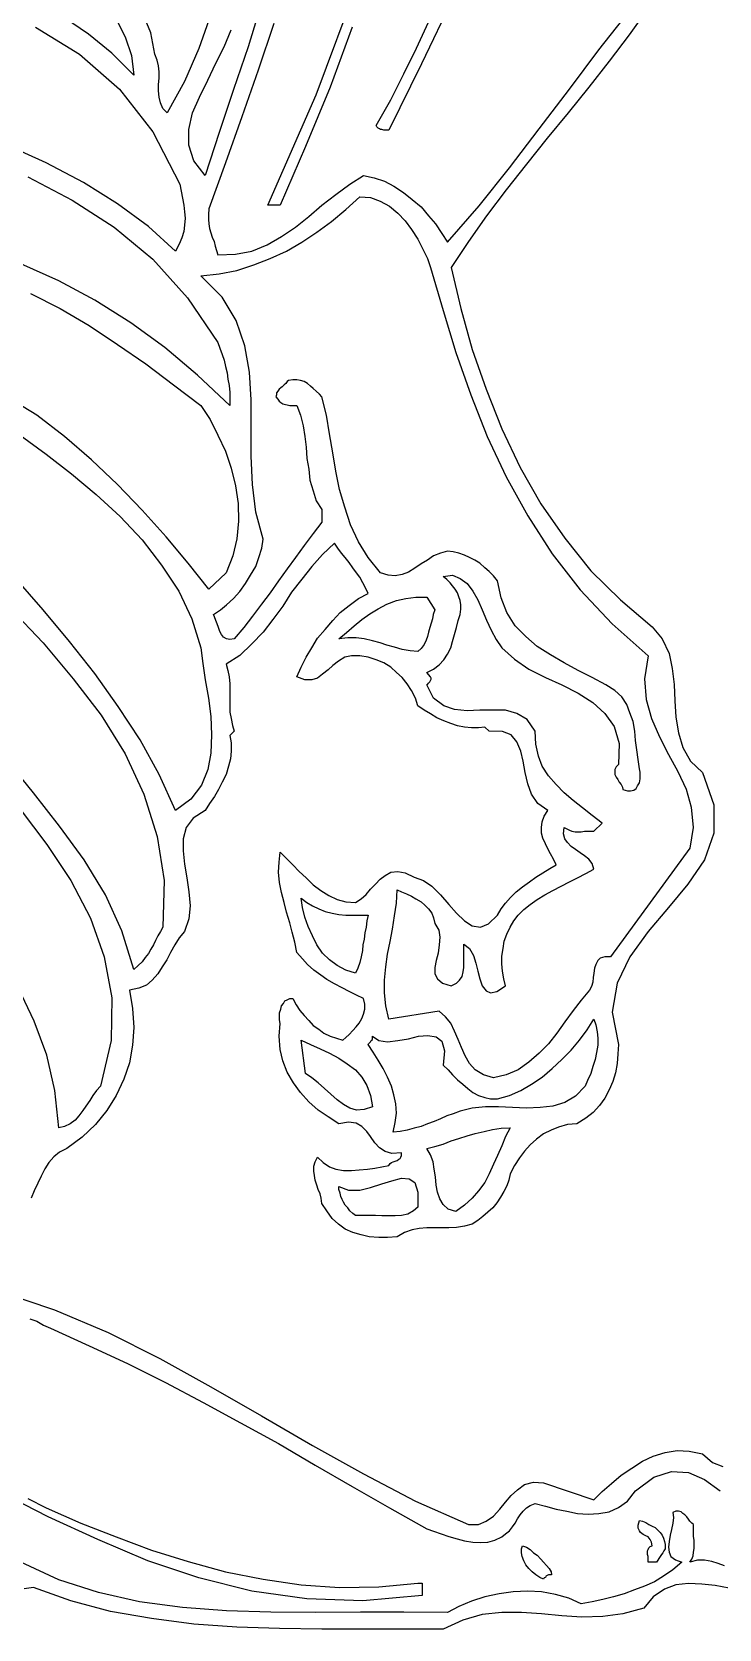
# Model space of a CAD drawing. Extents: x 0.04 to 7.37, y 0.02 to 7.76.
# Drawn here: x 4.652 to 5.741, y 0.079 to 2.611 of the extents above; entities that cross this region are included whole.
import ezdxf

# ---------------------------------------------------------------- set-up
doc = ezdxf.new("R2010")
doc.units = 0
doc.layers.add('1', color=7, linetype='Continuous')

msp = doc.modelspace()

# ---------------------------------------------------------------- linework, layer by layer
for points in [[(5.16, 2.619), (5.125, 2.524), (5.086, 2.43), (5.046, 2.337), (5.026, 2.337), (5.103, 2.512), (5.17, 2.692)], [(5.32, 2.666), (5.27, 2.561), (5.218, 2.456), (5.215, 2.456), (5.212, 2.456), (5.21, 2.456), (5.207, 2.457), (5.205, 2.457), (5.203, 2.458), (5.201, 2.459), (5.199, 2.461), (5.198, 2.463), (5.221, 2.504), (5.242, 2.545), (5.262, 2.586), (5.281, 2.627)], [(5.629, 2.649), (5.599, 2.607), (5.567, 2.565), (5.535, 2.524), (5.502, 2.483), (5.469, 2.443), (5.436, 2.402), (5.404, 2.361), (5.373, 2.32), (5.344, 2.279), (5.317, 2.238), (5.332, 2.173), (5.35, 2.108), (5.372, 2.045), (5.397, 1.982), (5.426, 1.921), (5.459, 1.863), (5.497, 1.809), (5.538, 1.757), (5.585, 1.711), (5.635, 1.668), (5.651, 1.649), (5.662, 1.626), (5.667, 1.602), (5.67, 1.577), (5.671, 1.551), (5.673, 1.525), (5.677, 1.5), (5.684, 1.477), (5.696, 1.455), (5.715, 1.437), (5.733, 1.386), (5.733, 1.341), (5.718, 1.299), (5.692, 1.26), (5.661, 1.223), (5.629, 1.185), (5.6, 1.145), (5.58, 1.103), (5.572, 1.057), (5.582, 1.006), (5.581, 0.991), (5.58, 0.976), (5.577, 0.961), (5.573, 0.947), (5.567, 0.934), (5.56, 0.921), (5.552, 0.909), (5.542, 0.898), (5.53, 0.889), (5.516, 0.88), (5.501, 0.879), (5.487, 0.875), (5.475, 0.87), (5.463, 0.864), (5.452, 0.856), (5.442, 0.847), (5.433, 0.837), (5.425, 0.826), (5.417, 0.814), (5.41, 0.801), (5.408, 0.791), (5.405, 0.782), (5.4, 0.773), (5.395, 0.764), (5.389, 0.755), (5.383, 0.747), (5.375, 0.74), (5.367, 0.733), (5.359, 0.727), (5.35, 0.721), (5.338, 0.718), (5.325, 0.716), (5.313, 0.715), (5.301, 0.715), (5.289, 0.715), (5.278, 0.715), (5.266, 0.714), (5.255, 0.712), (5.243, 0.708), (5.231, 0.701), (5.216, 0.7), (5.202, 0.7), (5.187, 0.701), (5.174, 0.704), (5.161, 0.708), (5.149, 0.713), (5.138, 0.721), (5.128, 0.73), (5.12, 0.742), (5.112, 0.754), (5.111, 0.762), (5.109, 0.769), (5.106, 0.776), (5.104, 0.783), (5.101, 0.791), (5.1, 0.798), (5.099, 0.805), (5.099, 0.813), (5.101, 0.82), (5.105, 0.827), (5.114, 0.819), (5.124, 0.812), (5.134, 0.808), (5.146, 0.806), (5.159, 0.806), (5.171, 0.807), (5.184, 0.808), (5.196, 0.81), (5.207, 0.812), (5.218, 0.814), (5.22, 0.817), (5.222, 0.819), (5.225, 0.82), (5.228, 0.821), (5.231, 0.822), (5.234, 0.824), (5.236, 0.825), (5.237, 0.827), (5.238, 0.83), (5.238, 0.834), (5.223, 0.833), (5.212, 0.836), (5.203, 0.842), (5.196, 0.85), (5.189, 0.86), (5.183, 0.868), (5.175, 0.876), (5.166, 0.881), (5.154, 0.883), (5.139, 0.88), (5.122, 0.891), (5.106, 0.902), (5.091, 0.915), (5.078, 0.93), (5.067, 0.945), (5.057, 0.962), (5.05, 0.98), (5.046, 0.998), (5.044, 1.019), (5.046, 1.039), (5.045, 1.045), (5.045, 1.05), (5.045, 1.056), (5.047, 1.062), (5.048, 1.067), (5.051, 1.071), (5.053, 1.075), (5.057, 1.077), (5.061, 1.079), (5.066, 1.079), (5.071, 1.069), (5.077, 1.06), (5.084, 1.052), (5.091, 1.044), (5.098, 1.036), (5.107, 1.03), (5.115, 1.024), (5.125, 1.019), (5.135, 1.016), (5.145, 1.013), (5.15, 1.017), (5.155, 1.022), (5.161, 1.028), (5.166, 1.034), (5.171, 1.04), (5.175, 1.047), (5.178, 1.054), (5.18, 1.062), (5.18, 1.07), (5.178, 1.079), (5.167, 1.084), (5.155, 1.09), (5.144, 1.096), (5.132, 1.102), (5.12, 1.109), (5.11, 1.116), (5.099, 1.124), (5.089, 1.133), (5.081, 1.142), (5.072, 1.152), (5.069, 1.168), (5.065, 1.184), (5.061, 1.199), (5.056, 1.216), (5.052, 1.231), (5.048, 1.247), (5.045, 1.263), (5.043, 1.279), (5.044, 1.295), (5.046, 1.311), (5.056, 1.301), (5.066, 1.291), (5.076, 1.28), (5.087, 1.27), (5.098, 1.259), (5.11, 1.25), (5.123, 1.242), (5.136, 1.236), (5.15, 1.232), (5.165, 1.231), (5.174, 1.237), (5.182, 1.244), (5.189, 1.252), (5.197, 1.26), (5.204, 1.268), (5.212, 1.274), (5.221, 1.279), (5.232, 1.28), (5.244, 1.278), (5.258, 1.271), (5.273, 1.266), (5.286, 1.257), (5.3, 1.243), (5.313, 1.228), (5.325, 1.214), (5.338, 1.202), (5.35, 1.194), (5.363, 1.192), (5.376, 1.197), (5.39, 1.211), (5.396, 1.221), (5.403, 1.23), (5.411, 1.239), (5.42, 1.248), (5.43, 1.256), (5.441, 1.264), (5.451, 1.271), (5.462, 1.278), (5.473, 1.285), (5.483, 1.291), (5.479, 1.3), (5.474, 1.308), (5.47, 1.316), (5.466, 1.324), (5.462, 1.333), (5.46, 1.341), (5.46, 1.35), (5.461, 1.359), (5.464, 1.368), (5.47, 1.377), (5.454, 1.388), (5.444, 1.403), (5.438, 1.419), (5.434, 1.437), (5.431, 1.455), (5.427, 1.471), (5.421, 1.486), (5.412, 1.497), (5.398, 1.502), (5.377, 1.503), (5.37, 1.509), (5.36, 1.508), (5.349, 1.508), (5.338, 1.509), (5.327, 1.511), (5.316, 1.515), (5.305, 1.519), (5.294, 1.524), (5.284, 1.53), (5.274, 1.536), (5.264, 1.543), (5.26, 1.555), (5.254, 1.567), (5.247, 1.578), (5.239, 1.588), (5.23, 1.596), (5.221, 1.604), (5.21, 1.611), (5.198, 1.616), (5.185, 1.62), (5.172, 1.622), (5.159, 1.622), (5.148, 1.62), (5.138, 1.614), (5.129, 1.607), (5.122, 1.6), (5.113, 1.593), (5.105, 1.587), (5.096, 1.584), (5.085, 1.584), (5.072, 1.589), (5.079, 1.604), (5.087, 1.62), (5.096, 1.635), (5.105, 1.65), (5.117, 1.664), (5.129, 1.678), (5.141, 1.691), (5.155, 1.702), (5.17, 1.713), (5.185, 1.721), (5.181, 1.73), (5.177, 1.738), (5.172, 1.747), (5.167, 1.754), (5.161, 1.762), (5.155, 1.77), (5.149, 1.778), (5.143, 1.785), (5.137, 1.793), (5.132, 1.801), (5.113, 1.783), (5.096, 1.764), (5.08, 1.744), (5.064, 1.723), (5.05, 1.701), (5.034, 1.68), (5.019, 1.66), (5.001, 1.641), (4.982, 1.623), (4.96, 1.609), (4.963, 1.599), (4.965, 1.589), (4.966, 1.578), (4.966, 1.567), (4.966, 1.556), (4.966, 1.545), (4.966, 1.533), (4.968, 1.523), (4.97, 1.512), (4.973, 1.503), (4.966, 1.496), (4.968, 1.484), (4.968, 1.471), (4.967, 1.459), (4.964, 1.447), (4.96, 1.434), (4.954, 1.422), (4.948, 1.41), (4.942, 1.399), (4.934, 1.388), (4.927, 1.377), (4.908, 1.365), (4.897, 1.35), (4.892, 1.332), (4.892, 1.313), (4.894, 1.292), (4.898, 1.27), (4.901, 1.248), (4.903, 1.226), (4.901, 1.205), (4.894, 1.185), (4.886, 1.175), (4.879, 1.164), (4.872, 1.152), (4.866, 1.14), (4.859, 1.129), (4.852, 1.118), (4.843, 1.108), (4.834, 1.1), (4.822, 1.095), (4.807, 1.092), (4.812, 1.063), (4.814, 1.033), (4.812, 1.005), (4.807, 0.977), (4.798, 0.951), (4.786, 0.925), (4.771, 0.901), (4.753, 0.879), (4.732, 0.859), (4.708, 0.841), (4.696, 0.835), (4.687, 0.828), (4.679, 0.819), (4.673, 0.809), (4.667, 0.797), (4.662, 0.786), (4.656, 0.774), (4.651, 0.762)], [(5.036, 2.625), (5.011, 2.551), (4.985, 2.477), (4.959, 2.404), (4.933, 2.331), (4.932, 2.322), (4.932, 2.314), (4.933, 2.307), (4.934, 2.3), (4.936, 2.293), (4.938, 2.286), (4.941, 2.279), (4.943, 2.272), (4.945, 2.265), (4.947, 2.258), (4.975, 2.259), (5.001, 2.264), (5.025, 2.274), (5.048, 2.287), (5.07, 2.302), (5.091, 2.319), (5.112, 2.337), (5.134, 2.354), (5.156, 2.37), (5.178, 2.384), (5.195, 2.38), (5.211, 2.375), (5.226, 2.367), (5.241, 2.357), (5.255, 2.346), (5.269, 2.334), (5.281, 2.32), (5.292, 2.307), (5.302, 2.292), (5.311, 2.278), (5.361, 2.336), (5.409, 2.396), (5.456, 2.458), (5.504, 2.521), (5.551, 2.583), (5.599, 2.644)], [(4.6, 0.615), (4.688, 0.585), (4.773, 0.549), (4.855, 0.508), (4.936, 0.463), (5.016, 0.417), (5.097, 0.37), (5.178, 0.325), (5.26, 0.282), (5.344, 0.245), (5.36, 0.245), (5.372, 0.25), (5.384, 0.258), (5.394, 0.269), (5.403, 0.28), (5.412, 0.291), (5.422, 0.3), (5.433, 0.308), (5.447, 0.312), (5.463, 0.311), (5.543, 0.284), (5.556, 0.297), (5.571, 0.31), (5.586, 0.323), (5.603, 0.334), (5.62, 0.345), (5.637, 0.353), (5.656, 0.359), (5.675, 0.362), (5.694, 0.361), (5.715, 0.357), (5.731, 0.343), (5.747, 0.337)], [(4.675, 0.271), (4.73, 0.247), (4.786, 0.225), (4.842, 0.204), (4.9, 0.186), (4.959, 0.17), (5.019, 0.158), (5.079, 0.149), (5.14, 0.145), (5.202, 0.146), (5.264, 0.152), (5.271, 0.152), (5.271, 0.132), (5.177, 0.124), (5.088, 0.127), (5.001, 0.139), (4.917, 0.16), (4.836, 0.187), (4.757, 0.221), (4.678, 0.257), (4.602, 0.296)], [(4.646, 0.286), (4.675, 0.271)], [(5.655, 0.218), (5.656, 0.213), (5.656, 0.21), (5.656, 0.206), (5.654, 0.203), (5.652, 0.2), (5.65, 0.197), (5.648, 0.194), (5.646, 0.191), (5.644, 0.188), (5.642, 0.185), (5.629, 0.185), (5.629, 0.188), (5.629, 0.191), (5.629, 0.194), (5.628, 0.197), (5.628, 0.2), (5.628, 0.203), (5.629, 0.205), (5.63, 0.208), (5.632, 0.21), (5.635, 0.211), (5.634, 0.217), (5.632, 0.221), (5.629, 0.225), (5.625, 0.227), (5.621, 0.229), (5.617, 0.232), (5.615, 0.235), (5.613, 0.239), (5.613, 0.244), (5.615, 0.251), (5.62, 0.25), (5.625, 0.248), (5.63, 0.245), (5.635, 0.242), (5.64, 0.24), (5.644, 0.236), (5.648, 0.232), (5.651, 0.228), (5.653, 0.223), (5.655, 0.218)], [(5.476, 0.165), (5.474, 0.165), (5.472, 0.165), (5.471, 0.165), (5.469, 0.164), (5.467, 0.163), (5.466, 0.161), (5.464, 0.16), (5.463, 0.158), (5.457, 0.161), (5.451, 0.165), (5.445, 0.17), (5.44, 0.175), (5.435, 0.181), (5.432, 0.187), (5.429, 0.194), (5.428, 0.2), (5.428, 0.206), (5.43, 0.211), (5.436, 0.209), (5.442, 0.205), (5.447, 0.2), (5.453, 0.196), (5.459, 0.19), (5.463, 0.185), (5.468, 0.18), (5.472, 0.175), (5.475, 0.17), (5.476, 0.165)], [(5.757, 0.144), (5.735, 0.148), (5.714, 0.15), (5.693, 0.151), (5.673, 0.149), (5.655, 0.142), (5.637, 0.13), (5.622, 0.112), (5.589, 0.103), (5.557, 0.099), (5.524, 0.098), (5.492, 0.1), (5.46, 0.103), (5.428, 0.105), (5.397, 0.105), (5.366, 0.102), (5.335, 0.093), (5.304, 0.079), (5.242, 0.079), (5.178, 0.079), (5.112, 0.079), (5.045, 0.08), (4.977, 0.082), (4.909, 0.087), (4.842, 0.096), (4.777, 0.107), (4.714, 0.124), (4.655, 0.145), (4.64, 0.143)]]:
    msp.add_lwpolyline(points)
at = {"layer": '1'}
for points in [[(4.786, 2.632), (4.8, 2.604), (4.81, 2.574), (4.814, 2.543), (4.779, 2.578), (4.742, 2.608), (4.704, 2.634)], [(4.936, 2.639), (4.917, 2.585), (4.894, 2.533), (4.867, 2.483), (4.86, 2.49), (4.856, 2.499), (4.854, 2.508), (4.853, 2.518), (4.853, 2.528), (4.854, 2.538), (4.854, 2.548), (4.853, 2.558), (4.851, 2.567), (4.847, 2.576), (4.841, 2.61), (4.828, 2.641)], [(5.016, 2.657), (4.995, 2.588), (4.972, 2.52), (4.949, 2.452), (4.927, 2.384), (4.909, 2.407), (4.901, 2.432), (4.901, 2.457), (4.907, 2.483), (4.918, 2.508), (4.931, 2.535), (4.944, 2.562), (4.957, 2.588), (4.968, 2.615)], [(4.658, 2.619), (4.728, 2.576), (4.791, 2.521), (4.844, 2.453), (4.887, 2.37)], [(4.887, 2.37), (4.889, 2.359), (4.891, 2.348), (4.893, 2.337), (4.894, 2.326), (4.895, 2.316), (4.894, 2.305), (4.893, 2.295), (4.89, 2.285), (4.886, 2.275), (4.88, 2.264), (4.837, 2.303), (4.788, 2.339), (4.734, 2.373), (4.675, 2.404), (4.613, 2.432)], [(4.646, 2.382), (4.716, 2.345), (4.783, 2.302), (4.844, 2.251), (4.899, 2.19), (4.947, 2.119)], [(5.284, 2.238), (5.304, 2.17), (5.324, 2.103), (5.348, 2.036), (5.374, 1.97), (5.404, 1.906), (5.438, 1.844), (5.477, 1.784), (5.521, 1.727), (5.572, 1.673), (5.629, 1.622), (5.623, 1.586), (5.626, 1.553), (5.634, 1.523), (5.647, 1.494), (5.661, 1.466), (5.676, 1.439), (5.689, 1.411), (5.697, 1.382), (5.7, 1.35), (5.695, 1.317), (5.569, 1.145), (5.56, 1.145), (5.553, 1.143), (5.549, 1.139), (5.546, 1.133), (5.544, 1.127), (5.543, 1.119), (5.542, 1.112), (5.541, 1.105), (5.539, 1.098), (5.536, 1.092), (5.523, 1.076), (5.51, 1.06), (5.497, 1.042), (5.484, 1.024), (5.471, 1.007), (5.456, 0.992), (5.44, 0.978), (5.423, 0.966), (5.404, 0.958), (5.384, 0.953), (5.368, 0.958), (5.355, 0.966), (5.346, 0.976), (5.339, 0.988), (5.333, 1.001), (5.328, 1.014), (5.322, 1.027), (5.316, 1.04), (5.308, 1.05), (5.298, 1.059), (5.218, 1.046), (5.213, 1.067), (5.211, 1.088), (5.211, 1.108), (5.213, 1.129), (5.216, 1.149), (5.22, 1.169), (5.224, 1.189), (5.227, 1.21), (5.23, 1.23), (5.231, 1.251), (5.238, 1.248), (5.246, 1.245), (5.254, 1.241), (5.261, 1.237), (5.269, 1.232), (5.275, 1.227), (5.281, 1.221), (5.286, 1.214), (5.289, 1.207), (5.291, 1.198), (5.297, 1.187), (5.299, 1.176), (5.298, 1.164), (5.296, 1.151), (5.293, 1.139), (5.291, 1.128), (5.291, 1.118), (5.295, 1.11), (5.303, 1.103), (5.317, 1.099), (5.325, 1.103), (5.33, 1.108), (5.334, 1.114), (5.336, 1.121), (5.337, 1.128), (5.337, 1.135), (5.337, 1.143), (5.337, 1.15), (5.337, 1.158), (5.337, 1.165), (5.346, 1.158), (5.352, 1.147), (5.356, 1.135), (5.359, 1.122), (5.362, 1.11), (5.366, 1.099), (5.372, 1.091), (5.379, 1.088), (5.389, 1.09), (5.403, 1.099), (5.4, 1.11), (5.398, 1.122), (5.397, 1.134), (5.397, 1.146), (5.399, 1.158), (5.401, 1.17), (5.405, 1.181), (5.41, 1.192), (5.416, 1.202), (5.423, 1.211), (5.432, 1.22), (5.442, 1.228), (5.453, 1.236), (5.465, 1.243), (5.478, 1.25), (5.491, 1.257), (5.504, 1.264), (5.517, 1.27), (5.53, 1.277), (5.543, 1.284), (5.54, 1.293), (5.535, 1.3), (5.528, 1.305), (5.521, 1.31), (5.514, 1.315), (5.507, 1.32), (5.501, 1.326), (5.497, 1.332), (5.495, 1.34), (5.496, 1.35), (5.5, 1.348), (5.504, 1.346), (5.508, 1.344), (5.513, 1.343), (5.518, 1.343), (5.523, 1.343), (5.528, 1.344), (5.533, 1.344), (5.538, 1.344), (5.543, 1.344), (5.556, 1.357), (5.54, 1.369), (5.525, 1.381), (5.51, 1.393), (5.496, 1.405), (5.483, 1.418), (5.471, 1.432), (5.461, 1.447), (5.455, 1.463), (5.451, 1.482), (5.45, 1.503), (5.437, 1.521), (5.421, 1.531), (5.403, 1.536), (5.383, 1.536), (5.362, 1.536), (5.342, 1.535), (5.322, 1.537), (5.305, 1.543), (5.289, 1.555), (5.278, 1.576), (5.279, 1.577), (5.281, 1.579), (5.282, 1.58), (5.283, 1.581), (5.284, 1.583), (5.285, 1.585), (5.285, 1.587), (5.284, 1.589), (5.278, 1.596), (5.289, 1.601), (5.298, 1.608), (5.305, 1.616), (5.311, 1.625), (5.316, 1.635), (5.319, 1.645), (5.322, 1.656), (5.325, 1.667), (5.328, 1.678), (5.331, 1.688), (5.332, 1.696), (5.332, 1.703), (5.331, 1.71), (5.329, 1.716), (5.327, 1.722), (5.323, 1.728), (5.319, 1.733), (5.315, 1.738), (5.31, 1.743), (5.304, 1.748), (5.319, 1.75), (5.331, 1.745), (5.342, 1.737), (5.351, 1.725), (5.359, 1.711), (5.366, 1.695), (5.373, 1.679), (5.38, 1.663), (5.388, 1.648), (5.397, 1.635), (5.417, 1.617), (5.44, 1.601), (5.466, 1.588), (5.492, 1.576), (5.518, 1.563), (5.541, 1.548), (5.56, 1.531), (5.575, 1.51), (5.583, 1.483), (5.582, 1.45), (5.578, 1.446), (5.576, 1.442), (5.576, 1.438), (5.576, 1.434), (5.578, 1.43), (5.581, 1.426), (5.583, 1.422), (5.586, 1.418), (5.588, 1.414), (5.589, 1.41), (5.596, 1.408), (5.601, 1.408), (5.606, 1.409), (5.61, 1.412), (5.612, 1.416), (5.615, 1.421), (5.616, 1.427), (5.616, 1.432), (5.616, 1.438), (5.615, 1.443), (5.613, 1.458), (5.611, 1.473), (5.609, 1.488), (5.608, 1.503), (5.605, 1.518), (5.6, 1.532), (5.595, 1.545), (5.587, 1.557), (5.576, 1.567), (5.562, 1.576), (5.54, 1.588), (5.518, 1.599), (5.496, 1.611), (5.474, 1.624), (5.453, 1.637), (5.435, 1.653), (5.418, 1.67), (5.405, 1.691), (5.396, 1.714), (5.39, 1.741), (5.384, 1.749), (5.377, 1.756), (5.37, 1.762), (5.362, 1.769), (5.354, 1.774), (5.346, 1.778), (5.338, 1.782), (5.329, 1.785), (5.32, 1.787), (5.311, 1.788), (5.3, 1.785), (5.289, 1.781), (5.279, 1.774), (5.269, 1.768), (5.259, 1.761), (5.249, 1.755), (5.239, 1.751), (5.228, 1.749), (5.217, 1.75), (5.205, 1.754), (5.185, 1.778), (5.17, 1.803), (5.157, 1.83), (5.148, 1.858), (5.14, 1.886), (5.134, 1.915), (5.129, 1.944), (5.124, 1.974), (5.119, 2.004), (5.112, 2.033), (5.108, 2.037), (5.103, 2.042), (5.098, 2.046), (5.094, 2.05), (5.089, 2.054), (5.084, 2.057), (5.078, 2.059), (5.072, 2.06), (5.066, 2.06), (5.059, 2.059), (5.057, 2.057), (5.055, 2.054), (5.052, 2.052), (5.049, 2.049), (5.047, 2.047), (5.044, 2.045), (5.042, 2.042), (5.04, 2.039), (5.04, 2.036), (5.039, 2.033), (5.042, 2.029), (5.044, 2.026), (5.047, 2.024), (5.05, 2.022), (5.054, 2.021), (5.057, 2.02), (5.061, 2.019), (5.064, 2.019), (5.068, 2.019), (5.072, 2.019), (5.078, 2.004), (5.082, 1.987), (5.085, 1.97), (5.087, 1.953), (5.088, 1.935), (5.091, 1.918), (5.093, 1.901), (5.098, 1.884), (5.103, 1.868), (5.112, 1.854), (5.112, 1.834), (5.098, 1.816), (5.084, 1.797), (5.07, 1.778), (5.057, 1.76), (5.043, 1.741), (5.03, 1.722), (5.016, 1.704), (5.002, 1.685), (4.988, 1.667), (4.973, 1.649), (4.966, 1.648), (4.961, 1.649), (4.956, 1.652), (4.953, 1.656), (4.95, 1.661), (4.948, 1.667), (4.946, 1.673), (4.944, 1.678), (4.942, 1.684), (4.94, 1.688), (4.951, 1.695), (4.961, 1.703), (4.972, 1.713), (4.982, 1.724), (4.991, 1.737), (4.999, 1.75), (5.007, 1.764), (5.012, 1.778), (5.017, 1.793), (5.019, 1.807), (5.007, 1.85), (5.002, 1.894), (5, 1.939), (5, 1.984), (5, 2.028), (4.997, 2.072), (4.99, 2.114), (4.976, 2.154), (4.954, 2.191), (4.92, 2.225), (4.949, 2.228), (4.977, 2.233), (5.004, 2.242), (5.03, 2.252), (5.056, 2.264), (5.08, 2.278), (5.104, 2.294), (5.127, 2.311), (5.15, 2.33), (5.172, 2.35), (5.189, 2.349), (5.204, 2.343), (5.219, 2.335), (5.232, 2.324), (5.244, 2.312), (5.254, 2.298), (5.264, 2.283), (5.272, 2.267), (5.279, 2.252), (5.284, 2.238)], [(4.947, 2.119), (4.95, 2.11), (4.954, 2.1), (4.957, 2.091), (4.959, 2.081), (4.962, 2.071), (4.963, 2.061), (4.965, 2.051), (4.966, 2.04), (4.966, 2.03), (4.966, 2.019), (4.915, 2.067), (4.863, 2.111), (4.809, 2.15), (4.752, 2.186), (4.695, 2.217), (4.635, 2.244)], [(4.65, 2.197), (4.697, 2.173), (4.743, 2.146), (4.788, 2.116), (4.833, 2.085), (4.877, 2.052), (4.92, 2.019)], [(4.92, 2.019), (4.935, 1.997), (4.947, 1.972), (4.959, 1.947), (4.968, 1.92), (4.975, 1.892), (4.979, 1.864), (4.98, 1.836), (4.977, 1.808), (4.971, 1.781), (4.96, 1.754), (4.933, 1.728), (4.9, 1.769), (4.865, 1.811), (4.827, 1.853), (4.788, 1.894), (4.747, 1.933), (4.704, 1.97), (4.66, 2.004), (4.614, 2.032)], [(4.634, 1.972), (4.675, 1.942), (4.715, 1.911), (4.754, 1.878), (4.792, 1.843), (4.827, 1.806), (4.858, 1.766), (4.885, 1.725), (4.906, 1.681), (4.92, 1.635)], [(4.92, 1.635), (4.923, 1.61), (4.927, 1.584), (4.932, 1.555), (4.936, 1.526), (4.937, 1.497), (4.936, 1.468), (4.931, 1.442), (4.921, 1.417), (4.904, 1.395), (4.88, 1.377), (4.854, 1.434), (4.824, 1.489), (4.789, 1.542), (4.752, 1.594), (4.712, 1.645), (4.67, 1.695), (4.627, 1.745)], [(4.619, 1.697), (4.67, 1.643), (4.718, 1.586), (4.762, 1.528), (4.8, 1.467), (4.83, 1.403), (4.851, 1.336), (4.862, 1.266), (4.86, 1.192)], [(5.291, 1.695), (5.288, 1.688), (5.287, 1.681), (5.285, 1.674), (5.283, 1.667), (5.281, 1.66), (5.279, 1.653), (5.277, 1.647), (5.274, 1.64), (5.269, 1.634), (5.264, 1.629), (5.252, 1.63), (5.239, 1.632), (5.227, 1.636), (5.215, 1.639), (5.204, 1.643), (5.192, 1.646), (5.179, 1.649), (5.166, 1.651), (5.153, 1.651), (5.139, 1.649), (5.151, 1.659), (5.163, 1.67), (5.175, 1.68), (5.188, 1.689), (5.201, 1.697), (5.215, 1.704), (5.23, 1.71), (5.245, 1.713), (5.261, 1.715), (5.278, 1.715), (5.291, 1.695)], [(4.86, 1.192), (4.856, 1.185), (4.852, 1.178), (4.848, 1.171), (4.845, 1.164), (4.841, 1.157), (4.837, 1.15), (4.832, 1.144), (4.827, 1.137), (4.821, 1.131), (4.814, 1.125), (4.795, 1.186), (4.769, 1.243), (4.735, 1.299), (4.696, 1.352), (4.655, 1.405), (4.612, 1.458)], [(4.634, 1.379), (4.676, 1.323), (4.714, 1.266), (4.745, 1.206), (4.767, 1.145), (4.779, 1.08), (4.778, 1.012), (4.761, 0.94)], [(5.185, 1.211), (5.183, 1.202), (5.182, 1.192), (5.18, 1.183), (5.179, 1.173), (5.177, 1.164), (5.176, 1.155), (5.174, 1.145), (5.172, 1.136), (5.169, 1.127), (5.165, 1.119), (5.15, 1.124), (5.136, 1.131), (5.124, 1.14), (5.113, 1.151), (5.104, 1.164), (5.097, 1.178), (5.09, 1.193), (5.085, 1.208), (5.081, 1.223), (5.079, 1.238), (5.088, 1.231), (5.097, 1.226), (5.107, 1.221), (5.117, 1.217), (5.128, 1.214), (5.139, 1.212), (5.15, 1.211), (5.161, 1.211), (5.173, 1.211), (5.185, 1.211)], [(4.761, 0.94), (4.755, 0.933), (4.749, 0.925), (4.744, 0.917), (4.738, 0.908), (4.733, 0.901), (4.727, 0.893), (4.721, 0.886), (4.713, 0.88), (4.704, 0.876), (4.695, 0.874), (4.689, 0.933), (4.676, 0.989), (4.656, 1.043), (4.631, 1.095)], [(5.529, 0.94), (5.514, 0.924), (5.497, 0.914), (5.478, 0.908), (5.458, 0.906), (5.436, 0.905), (5.414, 0.906), (5.392, 0.907), (5.371, 0.907), (5.35, 0.905), (5.331, 0.9), (5.32, 0.896), (5.31, 0.893), (5.3, 0.888), (5.29, 0.884), (5.279, 0.88), (5.269, 0.876), (5.258, 0.873), (5.247, 0.87), (5.236, 0.868), (5.225, 0.867), (5.228, 0.882), (5.23, 0.897), (5.229, 0.912), (5.226, 0.926), (5.222, 0.94), (5.216, 0.954), (5.209, 0.968), (5.201, 0.981), (5.193, 0.994), (5.185, 1.006), (5.186, 1.007), (5.188, 1.009), (5.189, 1.01), (5.19, 1.012), (5.192, 1.014), (5.192, 1.015), (5.192, 1.017), (5.192, 1.019), (5.202, 1.012), (5.216, 1.01), (5.232, 1.012), (5.249, 1.015), (5.265, 1.019), (5.28, 1.02), (5.293, 1.018), (5.302, 1.011), (5.306, 0.996), (5.304, 0.973), (5.312, 0.966), (5.319, 0.958), (5.327, 0.95), (5.335, 0.943), (5.343, 0.936), (5.351, 0.93), (5.36, 0.925), (5.37, 0.922), (5.379, 0.92), (5.39, 0.92), (5.409, 0.925), (5.427, 0.933), (5.444, 0.943), (5.461, 0.954), (5.477, 0.968), (5.492, 0.982), (5.507, 0.997), (5.52, 1.013), (5.532, 1.029), (5.543, 1.046), (5.546, 1.037), (5.548, 1.026), (5.549, 1.016), (5.549, 1.005), (5.547, 0.993), (5.545, 0.982), (5.541, 0.971), (5.538, 0.96), (5.533, 0.949), (5.529, 0.94)], [(5.192, 0.907), (5.179, 0.903), (5.167, 0.902), (5.156, 0.905), (5.146, 0.911), (5.136, 0.918), (5.126, 0.927), (5.116, 0.936), (5.106, 0.945), (5.096, 0.953), (5.086, 0.96), (5.079, 1.013), (5.094, 1.006), (5.109, 0.999), (5.124, 0.992), (5.139, 0.984), (5.152, 0.975), (5.165, 0.966), (5.175, 0.954), (5.183, 0.941), (5.189, 0.925), (5.192, 0.907)], [(5.324, 0.741), (5.312, 0.745), (5.304, 0.752), (5.299, 0.761), (5.295, 0.772), (5.293, 0.783), (5.292, 0.796), (5.29, 0.808), (5.288, 0.82), (5.284, 0.831), (5.278, 0.841), (5.291, 0.844), (5.304, 0.848), (5.317, 0.853), (5.329, 0.857), (5.342, 0.861), (5.355, 0.865), (5.369, 0.868), (5.382, 0.871), (5.396, 0.873), (5.41, 0.874), (5.403, 0.86), (5.397, 0.845), (5.39, 0.83), (5.384, 0.816), (5.377, 0.801), (5.37, 0.787), (5.36, 0.774), (5.35, 0.762), (5.338, 0.751), (5.324, 0.741)], [(5.264, 0.748), (5.257, 0.742), (5.248, 0.737), (5.238, 0.735), (5.228, 0.734), (5.218, 0.734), (5.207, 0.734), (5.197, 0.735), (5.186, 0.735), (5.175, 0.735), (5.165, 0.735), (5.161, 0.738), (5.156, 0.742), (5.153, 0.747), (5.149, 0.751), (5.146, 0.756), (5.144, 0.76), (5.142, 0.765), (5.141, 0.77), (5.139, 0.776), (5.139, 0.781), (5.154, 0.775), (5.172, 0.775), (5.189, 0.779), (5.207, 0.785), (5.223, 0.79), (5.238, 0.794), (5.25, 0.793), (5.259, 0.787), (5.264, 0.772), (5.264, 0.748)], [(4.649, 0.571), (4.66, 0.567), (4.671, 0.561), (4.682, 0.556), (4.743, 0.528), (4.804, 0.5), (4.864, 0.47), (4.924, 0.438), (4.983, 0.406), (5.043, 0.373), (5.101, 0.339), (5.16, 0.305), (5.219, 0.271), (5.278, 0.238), (5.289, 0.234), (5.301, 0.23), (5.313, 0.226), (5.326, 0.222), (5.338, 0.219), (5.351, 0.217), (5.363, 0.216), (5.375, 0.217), (5.386, 0.22), (5.397, 0.225), (5.403, 0.23), (5.409, 0.235), (5.414, 0.241), (5.418, 0.247), (5.422, 0.254), (5.426, 0.26), (5.431, 0.266), (5.436, 0.271), (5.442, 0.275), (5.45, 0.278), (5.466, 0.274), (5.483, 0.269), (5.5, 0.266), (5.517, 0.262), (5.534, 0.261), (5.551, 0.262), (5.567, 0.265), (5.582, 0.272), (5.596, 0.282), (5.609, 0.298), (5.638, 0.32), (5.666, 0.329), (5.693, 0.327), (5.718, 0.316), (5.743, 0.298)], [(5.75, 0.179), (5.74, 0.183), (5.73, 0.186), (5.718, 0.188), (5.707, 0.188), (5.695, 0.185), (5.698, 0.19), (5.7, 0.195), (5.701, 0.201), (5.702, 0.207), (5.702, 0.213), (5.702, 0.22), (5.701, 0.226), (5.701, 0.232), (5.701, 0.238), (5.701, 0.245), (5.698, 0.247), (5.695, 0.25), (5.693, 0.253), (5.69, 0.257), (5.687, 0.26), (5.684, 0.262), (5.681, 0.265), (5.677, 0.266), (5.673, 0.266), (5.668, 0.264), (5.669, 0.256), (5.668, 0.247), (5.666, 0.237), (5.664, 0.228), (5.662, 0.218), (5.661, 0.209), (5.662, 0.201), (5.665, 0.194), (5.672, 0.189), (5.682, 0.185), (5.668, 0.173), (5.653, 0.163), (5.639, 0.154), (5.623, 0.147), (5.607, 0.141), (5.591, 0.135), (5.574, 0.13), (5.557, 0.126), (5.54, 0.122), (5.523, 0.119), (5.503, 0.128), (5.482, 0.134), (5.46, 0.138), (5.438, 0.139), (5.415, 0.138), (5.393, 0.135), (5.37, 0.13), (5.349, 0.123), (5.329, 0.115), (5.311, 0.105), (5.242, 0.106), (5.173, 0.106), (5.102, 0.105), (5.031, 0.106), (4.961, 0.108), (4.891, 0.113), (4.823, 0.122), (4.758, 0.137), (4.695, 0.157), (4.635, 0.185)]]:
    msp.add_lwpolyline(points, dxfattribs=at)

doc.saveas('drawing.dxf')
